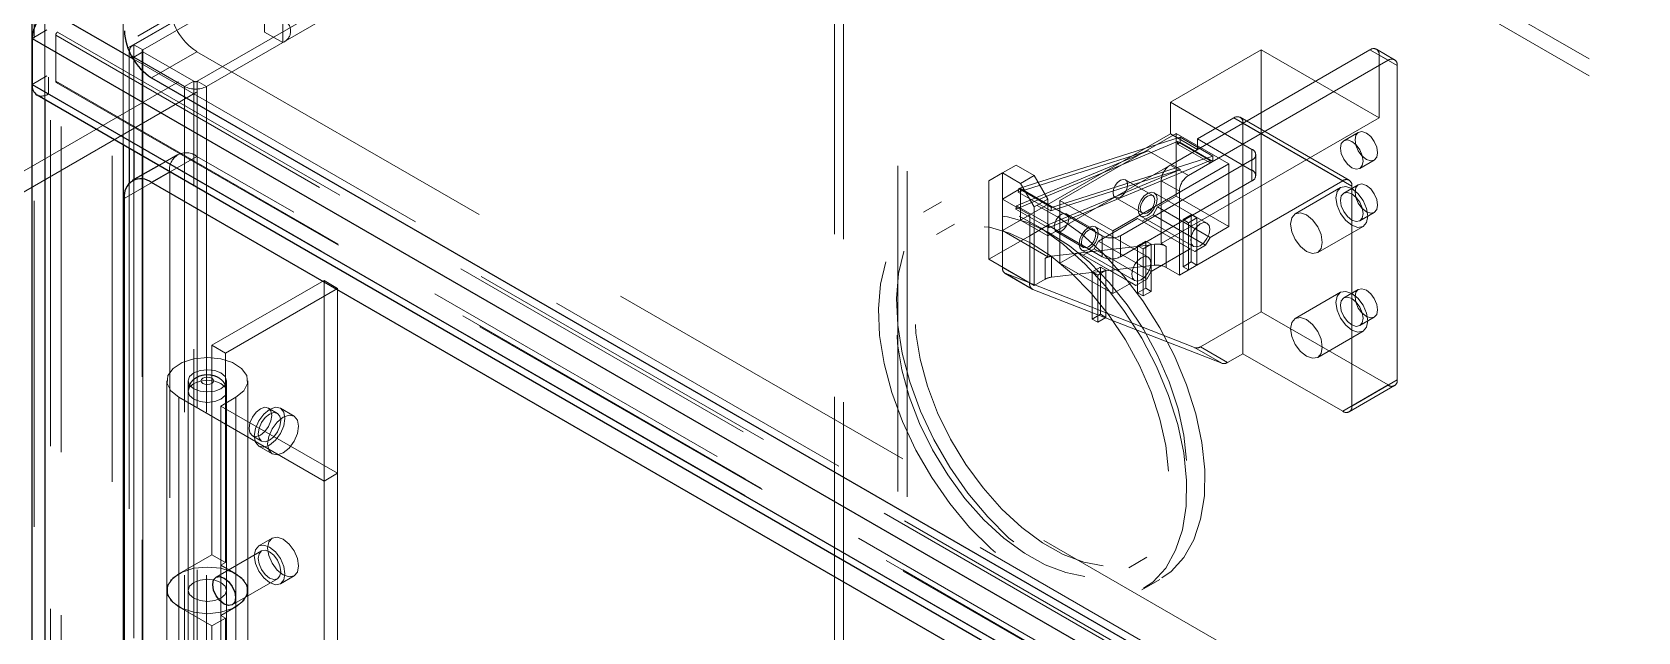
# Model space of a CAD drawing. Header units: millimetres. Extents: x 108 to 5832, y 144 to 4056.
# Drawn here: x 4300.9 to 4426.1, y 3144.7 to 3191.5 of the extents above; entities that cross this region are included whole.
import ezdxf

# ---------------------------------------------------------------- set-up
doc = ezdxf.new("R2010")
doc.units = ezdxf.units.MM
doc.header["$LTSCALE"] = 20
doc.linetypes.add('HIDDEN', pattern=[1.905, 1.27, -0.635])

msp = doc.modelspace()

# ---------------------------------------------------------------- linework, layer by layer
at = {"color": 1, "linetype": 'HIDDEN', "lineweight": 18}
for p, q in [((4302.37, 3451.31), (4302.37, 2941.79)), ((4303.22, 3450.82), (4303.22, 2941.3)), ((4307.18, 3448.53), (4307.18, 2939.01)), ((4301.1, 3445.02), (4301.1, 2935.5)), ((4319.06, 3191.48), (4319.06, 3313.96)), ((4320.47, 3190.66), (4320.47, 3313.15)), ((4364.17, 3226.84), (5280.16, 2698.05)), ((4364.17, 3222.92), (4302.93, 3187.57)), ((5280.16, 2694.13), (4364.17, 3222.92)), ((4363.46, 3222.02), (4302.23, 3186.67)), ((4363.46, 3222.02), (4308.87, 3190.5)), ((4364.17, 3221.61), (4309.58, 3190.1)), ((4363.46, 3099.54), (4363.46, 3222.02)), ((5280.16, 2692.82), (4363.46, 3222.02)), ((4364.17, 3099.13), (4364.17, 3221.61)), ((4313.82, 3187.65), (4368.41, 3219.16)), ((4368.41, 3219.16), (4368.41, 3096.68)), ((4314.53, 3187.24), (4369.12, 3218.75)), ((4369.12, 3218.75), (4369.12, 3096.27)), ((4308.03, 3196.55), (4308.03, 3182.71)), ((4301.94, 3193), (4301.94, 3186.22)), ((4290.35, 3174.91), (4319.06, 3191.48)), ((4302.09, 3191.65), (4300.95, 3190.99)), ((4302.93, 3191.48), (5214.4, 2665.31)), ((4319.06, 3191.48), (4320.47, 3190.66)), ((4291.76, 3174.09), (4320.47, 3190.66)), ((5214.25, 2665.06), (4302.79, 3191.24)), ((4302.79, 3187.65), (4302.79, 3191.24)), ((4308.87, 3068.02), (4308.87, 3190.5)), ((4309.58, 3190.1), (4308.87, 3190.5)), ((4308.52, 3190.01), (4308.52, 3182.42)), ((4308.81, 3189.4), (4484.23, 3088.13)), ((4309.58, 3189.93), (4308.87, 3189.52)), ((4312.83, 3187.24), (4308.87, 3189.52)), ((4308.87, 3189.52), (4308.87, 3182.22)), ((4309.52, 3190.01), (4309.52, 3067.53)), ((4309.58, 3067.61), (4309.58, 3190.1)), ((4313.54, 3187.65), (4309.58, 3189.93)), ((4309.58, 3189.93), (4309.58, 3067.45)), ((4310.25, 3187.91), (4313.79, 3189.95)), ((4313.79, 3189.95), (4486.32, 3090.35)), ((4396.7, 3190.09), (4389.63, 3186.01)), ((4405.18, 3190.09), (4389.63, 3181.11)), ((4391.04, 3180.3), (4406.6, 3189.28)), ((4396.7, 3190.09), (4405.89, 3184.79)), ((4396.7, 3190.09), (4396.7, 3169.68)), ((4406.6, 3189.28), (4405.18, 3190.09)), ((4407.1, 3189.33), (4405.68, 3190.14)), ((4405.89, 3189.69), (4407.3, 3188.87)), ((4405.89, 3184.79), (4405.89, 3189.69)), ((4302.09, 3188.06), (4300.95, 3187.4)), ((4302.23, 3187.97), (4302.23, 3186.67)), ((4407.3, 3188.87), (4407.3, 3164.37)), ((5214.4, 2660.08), (4302.23, 3186.67)), ((4302.79, 3187.65), (5214.25, 2661.47)), ((4302.83, 3187.56), (5214.3, 2661.38)), ((5214.4, 2661.39), (4302.93, 3187.57)), ((4313.54, 3187.65), (4312.83, 3187.24)), ((4312.83, 3187.24), (4312.83, 3064.76)), ((4313.54, 3065.17), (4313.54, 3187.65)), ((4313.82, 3187.65), (4314.53, 3187.24)), ((4313.82, 3187.65), (4313.82, 3065.17)), ((4314.53, 3187.24), (4314.53, 3064.76)), ((4395.99, 3182.34), (4389.63, 3186.01)), ((4389.63, 3183.56), (4389.63, 3186.01)), ((4405.89, 3184.79), (4388.92, 3174.99)), ((4394.58, 3184.79), (4391.75, 3183.15)), ((4394.58, 3184.79), (4403.06, 3179.89)), ((4403.56, 3179.94), (4395.08, 3184.84)), ((4395.28, 3166.41), (4395.28, 3184.38)), ((4403.77, 3179.48), (4395.28, 3184.38)), ((4390.19, 3182.94), (4377.6, 3177.68)), ((4377.82, 3179.28), (4390.4, 3183.28)), ((4389.63, 3183.56), (4377.96, 3176.83)), ((4381.03, 3178.36), (4390.09, 3183.58)), ((4391.75, 3182.34), (4389.63, 3183.56)), ((4390.09, 3183.58), (4394.19, 3181.22)), ((4390.09, 3183.58), (4390.09, 3178.68)), ((4390.19, 3182.75), (4390.19, 3182.94)), ((4390.19, 3182.94), (4392.74, 3181.47)), ((4390.4, 3182.87), (4390.19, 3182.75)), ((4390.19, 3182.75), (4392.74, 3181.28)), ((4390.4, 3183.28), (4392.95, 3181.81)), ((4390.4, 3183.28), (4390.4, 3182.87)), ((4390.4, 3182.87), (4392.95, 3181.4)), ((4391.75, 3182.34), (4391.75, 3183.15)), ((4395.99, 3180.7), (4391.75, 3183.15)), ((4404.27, 3183.66), (4403.14, 3183.01)), ((4312.29, 3181.94), (4310.83, 3181.09)), ((4313.79, 3181.79), (4311.71, 3180.59)), ((4486.32, 3082.19), (4313.79, 3181.79)), ((4377.63, 3177.94), (4387.89, 3182.23)), ((4387.89, 3182.23), (4377.77, 3179.01)), ((4391.75, 3182.34), (4380.08, 3175.6)), ((4392.74, 3181.47), (4380.14, 3176.21)), ((4380.36, 3177.81), (4392.95, 3181.81)), ((4385.74, 3175.6), (4395.99, 3181.52)), ((4390.43, 3180.76), (4387.89, 3182.23)), ((4392.74, 3181.28), (4392.74, 3181.47)), ((4392.95, 3181.81), (4392.95, 3181.4)), ((4395.99, 3180.7), (4395.99, 3182.34)), ((4395.99, 3181.52), (4395.99, 3179.89)), ((4396.28, 3180.3), (4396.28, 3181.93)), ((4404.39, 3180.85), (4405.52, 3181.5)), ((4308.13, 3178.52), (4311.67, 3180.56)), ((4311.67, 3180.56), (4311.67, 3064.62)), ((4376.54, 3180.5), (4375.48, 3179.89)), ((4375.48, 3179.89), (4376.54, 3180.5)), ((4377.61, 3181.11), (4376.54, 3180.5)), ((4376.54, 3180.5), (4377.61, 3181.11)), ((4376.54, 3180.5), (4377.96, 3179.69)), ((4376.54, 3180.5), (4376.54, 3176.01)), ((4379.02, 3180.3), (4377.61, 3181.11)), ((4377.96, 3179.69), (4379.02, 3180.3)), ((4379.02, 3180.3), (4380.08, 3178.46)), ((4380.17, 3176.47), (4390.43, 3180.76)), ((4390.43, 3180.76), (4380.32, 3177.54)), ((4385.14, 3175.99), (4394.19, 3181.22)), ((4389.63, 3181.11), (4391.04, 3180.3)), ((4392.95, 3181.4), (4392.74, 3181.28)), ((4394.19, 3181.22), (4394.19, 3176.32)), ((4308.52, 3179.71), (4308.52, 3067.53)), ((4308.87, 3179.97), (4308.87, 3067.04)), ((4375.48, 3179.89), (4375.48, 3173.77)), ((4377.96, 3179.28), (4376.54, 3178.46)), ((4377.77, 3179.01), (4377.82, 3179.28)), ((4377.77, 3179.01), (4380.32, 3177.54)), ((4377.82, 3179.28), (4380.36, 3177.81)), ((4379.02, 3177.85), (4377.96, 3179.69)), ((4377.96, 3179.28), (4384.32, 3175.6)), ((4377.96, 3176.83), (4377.96, 3179.28)), ((4385.74, 3173.97), (4395.99, 3179.89)), ((4388.26, 3178.74), (4386.14, 3179.97)), ((4390.33, 3179.07), (4388.92, 3179.89)), ((4388.92, 3174.99), (4388.92, 3179.89)), ((4403.06, 3179.89), (4390.33, 3172.54)), ((4390.33, 3172.54), (4390.33, 3179.07)), ((4402.89, 3179.36), (4399.36, 3177.32)), ((4404.27, 3179.58), (4403.14, 3178.93)), ((4403.77, 3162.33), (4403.77, 3179.48)), ((4371.81, 3178.25), (4370.4, 3177.43)), ((4378.67, 3177.24), (4376.54, 3178.46)), ((4377.6, 3177.68), (4377.63, 3177.94)), ((4377.63, 3177.94), (4380.17, 3176.47)), ((4380.08, 3178.46), (4379.02, 3177.85)), ((4379.02, 3177.85), (4379.02, 3171.72)), ((4380.08, 3178.46), (4380.08, 3173.97)), ((4380.32, 3177.54), (4380.36, 3177.81)), ((4381.03, 3173.46), (4381.03, 3178.36)), ((4381.03, 3178.36), (4385.14, 3175.99)), ((4385.34, 3178.58), (4387.46, 3177.36)), ((4388.64, 3177.85), (4388.28, 3177.23)), ((4392.48, 3176.59), (4388.38, 3178.96)), ((4390.09, 3178.68), (4388.64, 3177.85)), ((4392.74, 3175.48), (4388.64, 3177.85)), ((4390.09, 3178.68), (4394.19, 3176.32)), ((4372.81, 3176.52), (4371.4, 3175.7)), ((4376.54, 3176.01), (4378.67, 3177.24)), ((4377.6, 3177.68), (4380.14, 3176.21)), ((4377.96, 3176.83), (4380.08, 3175.6)), ((4378.67, 3177.24), (4378.67, 3175.6)), ((4380.14, 3176.21), (4380.17, 3176.47)), ((4383.66, 3176.09), (4381.54, 3177.32)), ((4387.08, 3176.95), (4384.04, 3175.19)), ((4391.18, 3174.58), (4387.08, 3176.95)), ((4387.43, 3176.74), (4387.08, 3176.95)), ((4387.33, 3177.14), (4391.43, 3174.77)), ((4388.28, 3177.23), (4387.43, 3176.74)), ((4391.54, 3174.38), (4387.43, 3176.74)), ((4392.38, 3174.87), (4388.28, 3177.23)), ((4390.62, 3176.87), (4391.25, 3177.23)), ((4390.62, 3173.19), (4390.62, 3176.87)), ((4390.62, 3176.87), (4391.04, 3176.62)), ((4391.04, 3176.62), (4391.68, 3176.99)), ((4391.04, 3172.95), (4391.04, 3176.62)), ((4391.25, 3177.23), (4391.25, 3173.56)), ((4391.25, 3177.23), (4391.68, 3176.99)), ((4391.68, 3176.99), (4391.68, 3173.32)), ((4404.39, 3176.76), (4405.52, 3177.42)), ((4378.67, 3175.6), (4375.48, 3173.77)), ((4380.08, 3173.97), (4376.54, 3176.01)), ((4376.54, 3176.01), (4376.54, 3173.13)), ((4380.08, 3176.42), (4378.67, 3175.6)), ((4378.67, 3171.9), (4378.67, 3175.6)), ((4380.08, 3176.42), (4384.32, 3173.97)), ((4380.74, 3175.93), (4382.86, 3174.7)), ((4387.89, 3173.94), (4383.79, 3176.31)), ((4384.32, 3175.6), (4384.32, 3173.97)), ((4385.14, 3171.09), (4385.14, 3175.99)), ((4385.74, 3173.97), (4385.74, 3175.6)), ((4392.74, 3175.48), (4392.38, 3174.87)), ((4394.19, 3176.32), (4392.74, 3175.48)), ((4401.11, 3174.29), (4404.64, 3176.33)), ((4379.87, 3173.85), (4380.08, 3173.97)), ((4380.38, 3174), (4388.39, 3174.93)), ((4380.38, 3174), (4380.38, 3172.37)), ((4382.48, 3174.3), (4381.03, 3173.46)), ((4386.59, 3171.93), (4382.48, 3174.3)), ((4382.84, 3174.09), (4382.48, 3174.3)), ((4382.74, 3174.49), (4386.84, 3172.12)), ((4383.69, 3174.58), (4382.84, 3174.09)), ((4386.94, 3171.72), (4382.84, 3174.09)), ((4384.04, 3175.19), (4383.69, 3174.58)), ((4387.79, 3172.21), (4383.69, 3174.58)), ((4388.14, 3172.83), (4384.04, 3175.19)), ((4387.08, 3174.83), (4387.72, 3175.19)), ((4387.08, 3171.15), (4387.08, 3174.83)), ((4387.08, 3174.83), (4387.5, 3174.58)), ((4387.5, 3174.58), (4388.14, 3174.95)), ((4387.5, 3170.91), (4387.5, 3174.58)), ((4387.72, 3175.19), (4387.72, 3171.52)), ((4387.72, 3175.19), (4388.14, 3174.95)), ((4388.14, 3174.95), (4388.14, 3171.27)), ((4391.18, 3174.58), (4388.14, 3172.83)), ((4388.39, 3173.3), (4388.39, 3174.93)), ((4388.92, 3174.99), (4389.3, 3174.77)), ((4389.3, 3174.77), (4389.3, 3173.14)), ((4391.54, 3174.38), (4391.18, 3174.58)), ((4392.38, 3174.87), (4391.54, 3174.38)), ((4375.48, 3173.77), (4379.02, 3171.72)), ((4376.54, 3173.13), (4378.67, 3171.9)), ((4379.87, 3172.21), (4379.87, 3173.85)), ((4388.39, 3173.3), (4380.38, 3172.37)), ((4381.03, 3173.46), (4385.14, 3171.09)), ((4383.54, 3172.79), (4384.18, 3173.15)), ((4383.54, 3169.11), (4383.54, 3172.79)), ((4383.54, 3172.79), (4383.97, 3172.54)), ((4383.97, 3172.54), (4384.61, 3172.91)), ((4384.18, 3173.15), (4384.18, 3169.48)), ((4384.18, 3173.15), (4384.61, 3172.91)), ((4384.61, 3172.91), (4384.61, 3169.23)), ((4388.14, 3172.83), (4387.79, 3172.21)), ((4390.33, 3172.54), (4389.3, 3173.14)), ((4391.25, 3173.56), (4390.62, 3173.19)), ((4390.62, 3173.19), (4391.04, 3172.95)), ((4391.68, 3173.32), (4391.04, 3172.95)), ((4391.25, 3173.56), (4391.68, 3173.32)), ((4323.69, 3172.11), (4314.96, 3167.07)), ((4324.75, 3171.5), (4316.02, 3166.46)), ((4323.69, 3172.11), (4324.75, 3171.5)), ((4323.69, 3156.48), (4323.69, 3172.11)), ((4324.75, 3157.09), (4324.75, 3171.5)), ((4376.75, 3172.67), (4378.87, 3171.44)), ((4378.92, 3171.42), (4376.8, 3172.65)), ((4391.52, 3166.88), (4376.8, 3172.65)), ((4379.87, 3172.21), (4379.02, 3171.72)), ((4383.97, 3168.87), (4383.97, 3172.54)), ((4386.59, 3171.93), (4385.14, 3171.09)), ((4386.94, 3171.72), (4386.59, 3171.93)), ((4387.79, 3172.21), (4386.94, 3171.72)), ((4387.72, 3171.52), (4387.08, 3171.15)), ((4387.72, 3171.52), (4388.14, 3171.27)), ((4393.64, 3165.66), (4378.92, 3171.42)), ((4387.08, 3171.15), (4387.5, 3170.91)), ((4388.14, 3171.27), (4387.5, 3170.91)), ((4402.89, 3171.2), (4399.36, 3169.16)), ((4404.27, 3171.42), (4403.14, 3170.76)), ((4384.18, 3169.48), (4383.54, 3169.11)), ((4383.54, 3169.11), (4383.97, 3168.87)), ((4384.61, 3169.23), (4383.97, 3168.87)), ((4384.18, 3169.48), (4384.61, 3169.23)), ((4396.7, 3169.68), (4391.97, 3166.95)), ((4396.7, 3169.68), (4406.6, 3163.97)), ((4404.39, 3168.6), (4405.52, 3169.25)), ((4401.11, 3166.12), (4404.64, 3168.17)), ((4314.96, 3167.07), (4316.02, 3166.46)), ((4314.96, 3167.07), (4314.96, 3150.74)), ((4316.02, 3166.46), (4316.02, 3150.13)), ((4391.52, 3166.88), (4393.64, 3165.66)), ((4394.09, 3165.73), (4391.97, 3166.95)), ((4394.09, 3165.73), (4395.28, 3166.41)), ((4395.28, 3166.41), (4403.06, 3161.92)), ((4311.45, 3164.29), (4311.45, 3147.96)), ((4313.1, 3164.29), (4313.1, 3147.96)), ((4316.1, 3147.96), (4316.1, 3164.29)), ((4317.75, 3147.96), (4317.75, 3164.29)), ((4406.6, 3163.97), (4403.06, 3161.92)), ((4403.77, 3162.33), (4407.3, 3164.37)), ((4312.37, 3146.68), (4312.37, 3163.01)), ((4312.37, 3163.01), (4323.69, 3156.48)), ((4313.1, 3163.48), (4313.1, 3083.46)), ((4315.66, 3162.33), (4316.83, 3163.01)), ((4316.1, 3083.46), (4316.1, 3163.48)), ((4316.83, 3163.01), (4316.83, 3146.68)), ((4403.56, 3161.88), (4407.1, 3163.92)), ((4315.66, 3162.33), (4324.75, 3157.09)), ((4315.66, 3146), (4315.66, 3162.33)), ((4320.07, 3161.76), (4319.36, 3162.17)), ((4321.36, 3161.54), (4320.3, 3162.15)), ((4318.11, 3160.01), (4318.82, 3159.6)), ((4318.6, 3159.21), (4319.66, 3158.6)), ((4323.69, 3156.48), (4324.75, 3157.09)), ((4323.69, 3156.48), (4323.69, 3074.82)), ((4324.75, 3157.09), (4324.75, 3075.44)), ((4319.66, 3152.03), (4318.6, 3151.42)), ((4314.96, 3150.74), (4312.37, 3149.25)), ((4314.96, 3150.74), (4316.02, 3150.13)), ((4318.82, 3151.03), (4315.29, 3148.99)), ((4386.4, 3149.72), (4387.81, 3150.54)), ((4312.37, 3149.25), (4312.37, 3132.92)), ((4316.02, 3150.13), (4315.66, 3149.92)), ((4315.66, 3149.92), (4316.83, 3149.25)), ((4316.83, 3132.92), (4316.83, 3149.25)), ((4320.3, 3148.47), (4321.36, 3149.08)), ((4311.45, 3147.96), (4311.45, 3131.63)), ((4313.1, 3147.96), (4313.1, 3131.63)), ((4316.1, 3131.63), (4316.1, 3147.96)), ((4316.54, 3146.82), (4320.07, 3148.86)), ((4317.75, 3131.63), (4317.75, 3147.96)), ((4387.4, 3147.99), (4388.81, 3148.8)), ((4314.96, 3145.19), (4312.37, 3146.68)), ((4315.66, 3146), (4316.83, 3146.68)), ((4314.96, 3145.19), (4316.02, 3145.8)), ((4314.96, 3128.86), (4314.96, 3145.19)), ((4316.02, 3145.8), (4315.66, 3146)), ((4315.66, 3146), (4315.66, 3133.59)), ((4316.02, 3129.47), (4316.02, 3145.8))]:
    msp.add_line(p, q, dxfattribs=at)
at = {"color": 7, "linetype": 'Continuous', "lineweight": 25}
for p, q in [((4300.95, 2929.54), (4300.95, 3448.86)), ((4300.95, 3190.99), (5213.12, 2664.41)), ((4300.95, 3190.99), (4300.95, 3187.4)), ((4310.25, 3187.91), (4482.79, 3088.31)), ((4300.95, 3187.4), (5213.12, 2660.82)), ((4301.33, 3186.58), (5213.5, 2659.99)), ((4308.03, 3182.71), (4308.03, 3067.53)), ((4308.52, 3182.42), (4308.52, 3179.71)), ((4310.83, 3181.09), (4308.75, 3179.9)), ((4482.79, 3080.15), (4310.25, 3179.75)), ((4308.13, 3178.52), (4308.13, 3062.57))]:
    msp.add_line(p, q, dxfattribs=at)
at = {"color": 8, "linetype": 'Continuous', "lineweight": 25}
for p, q in [((4302.23, 3193.2), (4308.81, 3189.4)), ((4301.94, 3186.22), (4301.94, 3063.99)), ((4308.87, 3182.22), (4308.87, 3179.97)), ((4311.71, 3180.59), (4310.25, 3179.75))]:
    msp.add_line(p, q, dxfattribs=at)
at = {"color": 1, "linetype": 'HIDDEN', "lineweight": 18, "flags": 128}
for points in [[(4404.65, 3181.42), (4404.58, 3181.85), (4404.39, 3182.29), (4404.11, 3182.68), (4403.77, 3182.95), (4403.43, 3183.07), (4403.14, 3183.01), (4402.95, 3182.79), (4402.88, 3182.44), (4402.95, 3182.01), (4403.14, 3181.57), (4403.43, 3181.18), (4403.77, 3180.91), (4404.11, 3180.79), (4404.39, 3180.85), (4404.58, 3181.07), (4404.65, 3181.42)], [(4405.78, 3182.07), (4405.72, 3182.5), (4405.52, 3182.94), (4405.24, 3183.33), (4404.9, 3183.6), (4404.56, 3183.72), (4404.27, 3183.66), (4404.08, 3183.44), (4404.02, 3183.09), (4404.08, 3182.66), (4404.27, 3182.22), (4404.56, 3181.83), (4404.9, 3181.56), (4405.24, 3181.44), (4405.52, 3181.5), (4405.72, 3181.72), (4405.78, 3182.07)], [(4392.31, 3157.35), (4392.09, 3159.49), (4391.62, 3161.72), (4390.9, 3163.98), (4389.96, 3166.23), (4388.82, 3168.43), (4387.49, 3170.52), (4386.01, 3172.46), (4384.4, 3174.21), (4382.72, 3175.74), (4380.97, 3177), (4379.22, 3177.98), (4377.49, 3178.65), (4375.82, 3179), (4374.24, 3179.01), (4372.8, 3178.7), (4371.51, 3178.06), (4370.41, 3177.12), (4369.52, 3175.88), (4368.87, 3174.38), (4368.45, 3172.65), (4368.29, 3170.72), (4368.39, 3168.64), (4368.74, 3166.46), (4369.33, 3164.21), (4370.16, 3161.94), (4371.21, 3159.71), (4372.45, 3157.56), (4373.86, 3155.54), (4375.4, 3153.69), (4377.05, 3152.04), (4378.77, 3150.65), (4380.53, 3149.52), (4382.27, 3148.7), (4383.98, 3148.19), (4385.61, 3148.01), (4387.12, 3148.16), (4388.49, 3148.63), (4389.69, 3149.43), (4390.68, 3150.52), (4391.46, 3151.89), (4391.99, 3153.51), (4392.28, 3155.34), (4392.31, 3157.35)], [(4385.17, 3178.95), (4385.21, 3179.22), (4385.34, 3179.51), (4385.52, 3179.75), (4385.74, 3179.93), (4385.95, 3180), (4386.14, 3179.97), (4386.26, 3179.83), (4386.3, 3179.6), (4386.26, 3179.33), (4386.14, 3179.04), (4385.95, 3178.8), (4385.74, 3178.62), (4385.52, 3178.55), (4385.34, 3178.58), (4385.21, 3178.72), (4385.17, 3178.95)], [(4387.12, 3177.62), (4387.17, 3177.98), (4387.33, 3178.35), (4387.57, 3178.68), (4387.86, 3178.91), (4388.14, 3179.01), (4388.38, 3178.96), (4388.54, 3178.78), (4388.6, 3178.48), (4388.54, 3178.12), (4388.38, 3177.75), (4388.14, 3177.42), (4387.86, 3177.19), (4387.57, 3177.1), (4387.33, 3177.14), (4387.17, 3177.33), (4387.12, 3177.62)], [(4405.01, 3177.13), (4404.91, 3177.73), (4404.64, 3178.35), (4404.24, 3178.89), (4403.77, 3179.28), (4403.29, 3179.44), (4402.89, 3179.36), (4402.62, 3179.05), (4402.53, 3178.56), (4402.62, 3177.96), (4402.89, 3177.34), (4403.29, 3176.8), (4403.77, 3176.42), (4404.24, 3176.25), (4404.64, 3176.33), (4404.91, 3176.64), (4405.01, 3177.13)], [(4404.65, 3177.34), (4404.58, 3177.77), (4404.39, 3178.21), (4404.11, 3178.59), (4403.77, 3178.87), (4403.43, 3178.98), (4403.14, 3178.93), (4402.95, 3178.71), (4402.88, 3178.36), (4402.95, 3177.93), (4403.14, 3177.49), (4403.43, 3177.1), (4403.77, 3176.83), (4404.11, 3176.71), (4404.39, 3176.76), (4404.58, 3176.98), (4404.65, 3177.34)], [(4405.78, 3177.99), (4405.72, 3178.42), (4405.52, 3178.86), (4405.24, 3179.25), (4404.9, 3179.52), (4404.56, 3179.64), (4404.27, 3179.58), (4404.08, 3179.36), (4404.02, 3179.01), (4404.08, 3178.58), (4404.27, 3178.14), (4404.56, 3177.75), (4404.9, 3177.48), (4405.24, 3177.36), (4405.52, 3177.42), (4405.72, 3177.64), (4405.78, 3177.99)], [(4390.9, 3156.53), (4390.68, 3158.67), (4390.2, 3160.9), (4389.49, 3163.16), (4388.55, 3165.42), (4387.4, 3167.61), (4386.07, 3169.7), (4384.59, 3171.65), (4382.99, 3173.4), (4381.3, 3174.92), (4379.56, 3176.19), (4377.81, 3177.16), (4376.07, 3177.83), (4374.4, 3178.18), (4372.83, 3178.2), (4371.38, 3177.88), (4370.1, 3177.25), (4369, 3176.3), (4368.11, 3175.06), (4367.45, 3173.56), (4367.04, 3171.83), (4366.88, 3169.91), (4366.97, 3167.83), (4367.32, 3165.64), (4367.92, 3163.39), (4368.75, 3161.13), (4369.8, 3158.9), (4371.04, 3156.75), (4372.44, 3154.72), (4373.99, 3152.87), (4375.64, 3151.23), (4377.36, 3149.83), (4379.11, 3148.71), (4380.86, 3147.88), (4382.57, 3147.37), (4384.19, 3147.19), (4385.71, 3147.34), (4387.08, 3147.82), (4388.27, 3148.61), (4389.27, 3149.7), (4390.04, 3151.08), (4390.58, 3152.69), (4390.87, 3154.53), (4390.9, 3156.53)], [(4388.42, 3178.38), (4388.38, 3178.6), (4388.26, 3178.74), (4388.07, 3178.78), (4387.86, 3178.7), (4387.64, 3178.53), (4387.46, 3178.28), (4387.34, 3178), (4387.29, 3177.72), (4387.34, 3177.5), (4387.46, 3177.36), (4387.64, 3177.32), (4387.86, 3177.4), (4388.07, 3177.57), (4388.26, 3177.82), (4388.38, 3178.1), (4388.42, 3178.38)], [(4390.9, 3158.08), (4390.69, 3160.06), (4390.24, 3162.12), (4389.55, 3164.22), (4388.64, 3166.3), (4387.54, 3168.31), (4386.27, 3170.21), (4384.86, 3171.96), (4383.35, 3173.51), (4381.76, 3174.82), (4380.14, 3175.87), (4378.52, 3176.63), (4376.95, 3177.08), (4375.45, 3177.22), (4374.07, 3177.03), (4372.83, 3176.53), (4371.77, 3175.72), (4370.91, 3174.63), (4370.27, 3173.28), (4369.87, 3171.69), (4369.71, 3169.92), (4369.8, 3168), (4370.13, 3165.97), (4370.7, 3163.88), (4371.5, 3161.79), (4372.51, 3159.74), (4373.7, 3157.77), (4375.04, 3155.94), (4376.51, 3154.29), (4378.06, 3152.86), (4379.67, 3151.67), (4381.29, 3150.76), (4382.89, 3150.16), (4384.43, 3149.86), (4385.88, 3149.89), (4387.19, 3150.23), (4388.34, 3150.89), (4389.31, 3151.84), (4390.06, 3153.07), (4390.58, 3154.54), (4390.87, 3156.22), (4390.9, 3158.08)], [(4380.58, 3176.3), (4380.62, 3176.57), (4380.74, 3176.85), (4380.92, 3177.1), (4381.14, 3177.28), (4381.36, 3177.35), (4381.54, 3177.32), (4381.66, 3177.17), (4381.71, 3176.95), (4381.66, 3176.67), (4381.54, 3176.39), (4381.36, 3176.14), (4381.14, 3175.97), (4380.92, 3175.89), (4380.74, 3175.93), (4380.62, 3176.07), (4380.58, 3176.3)], [(4391.22, 3175.25), (4391.27, 3175.62), (4391.43, 3175.99), (4391.68, 3176.31), (4391.96, 3176.54), (4392.24, 3176.64), (4392.48, 3176.59), (4392.65, 3176.41), (4392.7, 3176.11), (4392.65, 3175.75), (4392.48, 3175.38), (4392.24, 3175.06), (4391.96, 3174.83), (4391.68, 3174.73), (4391.43, 3174.77), (4391.27, 3174.96), (4391.22, 3175.25)], [(4401.47, 3175.09), (4401.38, 3175.69), (4401.11, 3176.31), (4400.71, 3176.85), (4400.23, 3177.23), (4399.76, 3177.4), (4399.36, 3177.32), (4399.09, 3177.01), (4399, 3176.52), (4399.09, 3175.92), (4399.36, 3175.3), (4399.76, 3174.76), (4400.23, 3174.38), (4400.71, 3174.21), (4401.11, 3174.29), (4401.38, 3174.6), (4401.47, 3175.09)], [(4389.49, 3157.26), (4389.28, 3159.24), (4388.82, 3161.31), (4388.13, 3163.4), (4387.23, 3165.48), (4386.13, 3167.5), (4384.86, 3169.4), (4383.45, 3171.14), (4381.93, 3172.69), (4380.35, 3174.01), (4378.73, 3175.05), (4377.11, 3175.81), (4375.54, 3176.27), (4374.04, 3176.4), (4372.66, 3176.22), (4371.42, 3175.71), (4370.36, 3174.91), (4369.5, 3173.81), (4368.86, 3172.46), (4368.45, 3170.88), (4368.29, 3169.1), (4368.38, 3167.18), (4368.72, 3165.15), (4369.29, 3163.07), (4370.09, 3160.97), (4371.09, 3158.92), (4372.28, 3156.96), (4373.62, 3155.13), (4375.09, 3153.47), (4376.65, 3152.04), (4378.26, 3150.85), (4379.88, 3149.95), (4381.48, 3149.34), (4383.02, 3149.04), (4384.46, 3149.07), (4385.78, 3149.42), (4386.93, 3150.07), (4387.89, 3151.03), (4388.64, 3152.25), (4389.17, 3153.72), (4389.45, 3155.41), (4389.49, 3157.26)], [(4382.52, 3174.97), (4382.58, 3175.33), (4382.74, 3175.7), (4382.98, 3176.03), (4383.26, 3176.26), (4383.55, 3176.35), (4383.79, 3176.31), (4383.95, 3176.12), (4384, 3175.83), (4383.95, 3175.47), (4383.79, 3175.09), (4383.55, 3174.77), (4383.26, 3174.54), (4382.98, 3174.44), (4382.74, 3174.49), (4382.58, 3174.67), (4382.52, 3174.97)], [(4383.83, 3175.72), (4383.78, 3175.95), (4383.66, 3176.09), (4383.48, 3176.13), (4383.26, 3176.05), (4383.05, 3175.88), (4382.86, 3175.63), (4382.74, 3175.35), (4382.7, 3175.07), (4382.74, 3174.85), (4382.86, 3174.7), (4383.05, 3174.67), (4383.26, 3174.74), (4383.48, 3174.92), (4383.66, 3175.17), (4383.78, 3175.45), (4383.83, 3175.72)], [(4386.62, 3172.6), (4386.68, 3172.96), (4386.84, 3173.33), (4387.08, 3173.66), (4387.36, 3173.89), (4387.65, 3173.99), (4387.89, 3173.94), (4388.05, 3173.75), (4388.11, 3173.46), (4388.05, 3173.1), (4387.89, 3172.73), (4387.65, 3172.4), (4387.36, 3172.17), (4387.08, 3172.07), (4386.84, 3172.12), (4386.68, 3172.31), (4386.62, 3172.6)], [(4405.78, 3169.82), (4405.72, 3170.25), (4405.52, 3170.7), (4405.24, 3171.08), (4404.9, 3171.35), (4404.56, 3171.47), (4404.27, 3171.42), (4404.08, 3171.2), (4404.02, 3170.84), (4404.08, 3170.42), (4404.27, 3169.97), (4404.56, 3169.59), (4404.9, 3169.31), (4405.24, 3169.2), (4405.52, 3169.25), (4405.72, 3169.47), (4405.78, 3169.82)], [(4405.01, 3168.97), (4404.91, 3169.57), (4404.64, 3170.19), (4404.24, 3170.73), (4403.77, 3171.11), (4403.29, 3171.27), (4402.89, 3171.2), (4402.62, 3170.89), (4402.53, 3170.4), (4402.62, 3169.79), (4402.89, 3169.18), (4403.29, 3168.63), (4403.77, 3168.25), (4404.24, 3168.09), (4404.64, 3168.17), (4404.91, 3168.47), (4405.01, 3168.97)], [(4404.65, 3169.17), (4404.58, 3169.6), (4404.39, 3170.04), (4404.11, 3170.43), (4403.77, 3170.7), (4403.43, 3170.82), (4403.14, 3170.76), (4402.95, 3170.54), (4402.88, 3170.19), (4402.95, 3169.76), (4403.14, 3169.32), (4403.43, 3168.93), (4403.77, 3168.66), (4404.11, 3168.54), (4404.39, 3168.6), (4404.58, 3168.82), (4404.65, 3169.17)], [(4401.47, 3166.93), (4401.38, 3167.53), (4401.11, 3168.15), (4400.71, 3168.69), (4400.23, 3169.07), (4399.76, 3169.23), (4399.36, 3169.16), (4399.09, 3168.85), (4399, 3168.35), (4399.09, 3167.75), (4399.36, 3167.13), (4399.76, 3166.59), (4400.23, 3166.21), (4400.71, 3166.05), (4401.11, 3166.12), (4401.38, 3166.43), (4401.47, 3166.93)], [(4312.37, 3163.01), (4311.76, 3163.51), (4311.47, 3164.09), (4311.53, 3164.7), (4311.93, 3165.26), (4312.64, 3165.72), (4313.56, 3166.01), (4314.6, 3166.11), (4315.64, 3166.01), (4316.57, 3165.72), (4317.27, 3165.26), (4317.67, 3164.7), (4317.73, 3164.09), (4317.44, 3163.51), (4316.83, 3163.01)], [(4313.54, 3164.91), (4313.22, 3164.63), (4313.1, 3164.29), (4313.22, 3163.96), (4313.54, 3163.68), (4314.03, 3163.49), (4314.6, 3163.43), (4315.18, 3163.49), (4315.66, 3163.68), (4315.99, 3163.96), (4316.1, 3164.29), (4315.99, 3164.63), (4315.66, 3164.91), (4315.18, 3165.09), (4314.6, 3165.16), (4314.03, 3165.09), (4313.54, 3164.91)], [(4315.66, 3164.09), (4315.99, 3163.81), (4316.1, 3163.48), (4315.99, 3163.15), (4315.66, 3162.87), (4315.18, 3162.68), (4314.6, 3162.61), (4314.03, 3162.68), (4313.54, 3162.87), (4313.22, 3163.15), (4313.1, 3163.48), (4313.22, 3163.81), (4313.54, 3164.09), (4314.03, 3164.28), (4314.6, 3164.34), (4315.18, 3164.28), (4315.66, 3164.09)], [(4314.96, 3164.09), (4314.79, 3164.03), (4314.6, 3164.01), (4314.41, 3164.03), (4314.25, 3164.09), (4314.14, 3164.18), (4314.1, 3164.29), (4314.14, 3164.4), (4314.25, 3164.5), (4314.41, 3164.56), (4314.6, 3164.58), (4314.79, 3164.56), (4314.96, 3164.5), (4315.06, 3164.4), (4315.1, 3164.29), (4315.06, 3164.18), (4314.96, 3164.09)], [(4318.74, 3162.11), (4318.4, 3161.84), (4318.11, 3161.45), (4317.92, 3161.01), (4317.85, 3160.58), (4317.92, 3160.23), (4318.11, 3160.01), (4318.4, 3159.95), (4318.74, 3160.07), (4319.08, 3160.34), (4319.36, 3160.73), (4319.56, 3161.17), (4319.62, 3161.6), (4319.56, 3161.95), (4319.36, 3162.17), (4319.08, 3162.23), (4318.74, 3162.11)], [(4318.24, 3159.99), (4318.34, 3160.57), (4318.6, 3161.17), (4318.99, 3161.7), (4319.45, 3162.07), (4319.91, 3162.23), (4320.3, 3162.15), (4320.56, 3161.85), (4320.65, 3161.37), (4320.56, 3160.79), (4320.3, 3160.19), (4319.91, 3159.66), (4319.45, 3159.29), (4318.99, 3159.13), (4318.6, 3159.21), (4318.34, 3159.51), (4318.24, 3159.99)], [(4319.45, 3161.7), (4319.11, 3161.43), (4318.82, 3161.04), (4318.63, 3160.6), (4318.56, 3160.17), (4318.63, 3159.82), (4318.82, 3159.6), (4319.11, 3159.54), (4319.45, 3159.66), (4319.78, 3159.93), (4320.07, 3160.32), (4320.26, 3160.76), (4320.33, 3161.19), (4320.26, 3161.54), (4320.07, 3161.76), (4319.78, 3161.82), (4319.45, 3161.7)], [(4319.3, 3159.37), (4319.4, 3159.96), (4319.66, 3160.56), (4320.05, 3161.08), (4320.51, 3161.46), (4320.97, 3161.62), (4321.36, 3161.54), (4321.62, 3161.24), (4321.71, 3160.76), (4321.62, 3160.18), (4321.36, 3159.58), (4320.97, 3159.05), (4320.51, 3158.68), (4320.05, 3158.52), (4319.66, 3158.6), (4319.4, 3158.9), (4319.3, 3159.37)], [(4320.65, 3149.25), (4320.56, 3149.83), (4320.3, 3150.44), (4319.91, 3150.96), (4319.45, 3151.33), (4318.99, 3151.49), (4318.6, 3151.42), (4318.34, 3151.12), (4318.24, 3150.64), (4318.34, 3150.05), (4318.6, 3149.45), (4318.99, 3148.93), (4319.45, 3148.56), (4319.91, 3148.4), (4320.3, 3148.47), (4320.56, 3148.77), (4320.65, 3149.25)], [(4321.71, 3149.86), (4321.62, 3150.45), (4321.36, 3151.05), (4320.97, 3151.57), (4320.51, 3151.94), (4320.05, 3152.1), (4319.66, 3152.03), (4319.4, 3151.73), (4319.3, 3151.25), (4319.4, 3150.67), (4319.66, 3150.07), (4320.05, 3149.54), (4320.51, 3149.17), (4320.97, 3149.01), (4321.36, 3149.08), (4321.62, 3149.38), (4321.71, 3149.86)], [(4318.56, 3150.45), (4318.63, 3150.81), (4318.82, 3151.03), (4319.11, 3151.08), (4319.45, 3150.97), (4319.78, 3150.69), (4320.07, 3150.31), (4320.26, 3149.86), (4320.33, 3149.43), (4320.26, 3149.08), (4320.07, 3148.86), (4319.78, 3148.81), (4319.45, 3148.92), (4319.11, 3149.2), (4318.82, 3149.58), (4318.63, 3150.03), (4318.56, 3150.45)], [(4316.83, 3146.68), (4317.44, 3147.17), (4317.73, 3147.76), (4317.67, 3148.37), (4317.27, 3148.93), (4316.57, 3149.39), (4315.64, 3149.68), (4314.6, 3149.78), (4313.56, 3149.68), (4312.64, 3149.39), (4311.93, 3148.93), (4311.53, 3148.37), (4311.47, 3147.76), (4311.76, 3147.17), (4312.37, 3146.68)], [(4316.83, 3149.25), (4317.44, 3148.75), (4317.73, 3148.17), (4317.67, 3147.56), (4317.27, 3147), (4316.57, 3146.54), (4315.64, 3146.25), (4314.6, 3146.14), (4313.56, 3146.25), (4312.64, 3146.54), (4311.93, 3147), (4311.53, 3147.56), (4311.47, 3148.17), (4311.76, 3148.75), (4312.37, 3149.25)], [(4313.54, 3148.58), (4314.03, 3148.76), (4314.6, 3148.83), (4315.18, 3148.76), (4315.66, 3148.58), (4315.99, 3148.29), (4316.1, 3147.96), (4315.99, 3147.63), (4315.66, 3147.35), (4315.18, 3147.16), (4314.6, 3147.1), (4314.03, 3147.16), (4313.54, 3147.35), (4313.22, 3147.63), (4313.1, 3147.96), (4313.22, 3148.29), (4313.54, 3148.58)], [(4315.66, 3148.58), (4315.18, 3148.76), (4314.6, 3148.83), (4314.03, 3148.76), (4313.54, 3148.58), (4313.22, 3148.29), (4313.1, 3147.96), (4313.22, 3147.63), (4313.54, 3147.35), (4314.03, 3147.16), (4314.6, 3147.1), (4315.18, 3147.16), (4315.66, 3147.35), (4315.99, 3147.63), (4316.1, 3147.96), (4315.99, 3148.29), (4315.66, 3148.58)]]:
    msp.add_lwpolyline(points, dxfattribs=at)
at = {"color": 7, "linetype": 'Continuous', "lineweight": 25, "flags": 128}
msp.add_lwpolyline([(4315.03, 3148.41), (4315.09, 3148.77), (4315.29, 3148.99), (4315.57, 3149.04), (4315.91, 3148.92), (4316.25, 3148.65), (4316.54, 3148.26), (4316.73, 3147.82), (4316.79, 3147.39), (4316.73, 3147.04), (4316.54, 3146.82), (4316.25, 3146.77), (4315.91, 3146.88), (4315.57, 3147.16), (4315.29, 3147.54), (4315.09, 3147.98), (4315.03, 3148.41)], dxfattribs=at)
at = {"color": 7, "linetype": 'Continuous', "lineweight": 25}
for centre, radius, start, end in [((4303.72, 3190.87), 2.77, 122.6082, 177.3929), ((4312.74, 3191.8), 4.61, 182.6071, 237.3929), ((4301.84, 3187.3), 0.887, 173.703, 234.985), ((4309.43, 3178.73), 1.31, 50.7957, 189.215)]:
    msp.add_arc(centre, radius, start, end, dxfattribs=at)
at = {"color": 1, "linetype": 'HIDDEN', "lineweight": 18}
for centre, radius, start, end in [((4316.27, 3193.84), 4.61, 182.6071, 237.3929), ((4303.1, 3191.23), 0.308, 122.625, 177.3799), ((4320.13, 3191.56), 0.961, 290.7858, 69.2142), ((4309.06, 3190.01), 0.524, 110.779, 249.2161), ((4309.61, 3190.01), 0.0873, 110.7653, 249.2199), ((4405.46, 3189.76), 0.437, 350.7883, 129.198), ((4406.87, 3188.94), 0.437, 350.7883, 129.198), ((4301.7, 3187.4), 0.905, 245.6956, 305.6226), ((4302.88, 3187.63), 0.0873, 170.7773, 309.2563), ((4313.68, 3188.88), 1.84, 242.6093, 297.3923), ((4313.68, 3187.92), 0.307, 242.6065, 297.3984), ((4394.85, 3184.45), 0.437, 350.7887, 129.2094), ((4312.96, 3180.77), 1.31, 50.7957, 189.215), ((4395.84, 3181.93), 0.437, 290.7823, 69.2177), ((4390.45, 3179.82), 1.54, 122.6093, 177.3917), ((4391.87, 3179), 1.54, 122.6093, 177.3917), ((4395.84, 3180.3), 0.437, 290.7823, 69.2177), ((4403.34, 3179.55), 0.437, 350.7887, 129.2094), ((4385.03, 3176.97), 1.54, 242.6101, 297.3909), ((4380.51, 3172.67), 1.34, 95.6632, 118.6715), ((4385.03, 3175.33), 1.54, 242.6101, 297.3909), ((4388.6, 3173.43), 1.52, 62.5029, 97.6676), ((4377.02, 3173.07), 0.477, 173.1108, 242.4286), ((4388.6, 3171.79), 1.52, 62.5029, 97.6676), ((4379.14, 3171.84), 0.477, 173.1108, 242.4286), ((4380.51, 3171.04), 1.34, 95.6632, 118.6715), ((4391.67, 3167.39), 0.535, 253.4376, 304.3949), ((4393.79, 3166.17), 0.535, 253.4376, 304.3949), ((4406.87, 3164.3), 0.437, 230.8046, 9.212), ((4403.34, 3162.26), 0.437, 230.8046, 9.212)]:
    msp.add_arc(centre, radius, start, end, dxfattribs=at)
msp.add_open_spline([(4316.09, 3163.48), (4316.09, 3163.52), (4316.11, 3163.69), (4316, 3164), (4315.77, 3164.34), (4315.43, 3164.58), (4314.99, 3164.75), (4314.45, 3164.79), (4313.9, 3164.66), (4313.47, 3164.38), (4313.21, 3164.01), (4313.09, 3163.69), (4313.11, 3163.51), (4313.12, 3163.48)], degree=3, knots=[0, 0, 0, 0, 0.02339, 0.122656, 0.212671, 0.30378, 0.40671, 0.528281, 0.666083, 0.776954, 0.877775, 0.976457, 1, 1, 1, 1], dxfattribs=at)

doc.saveas('drawing.dxf')
